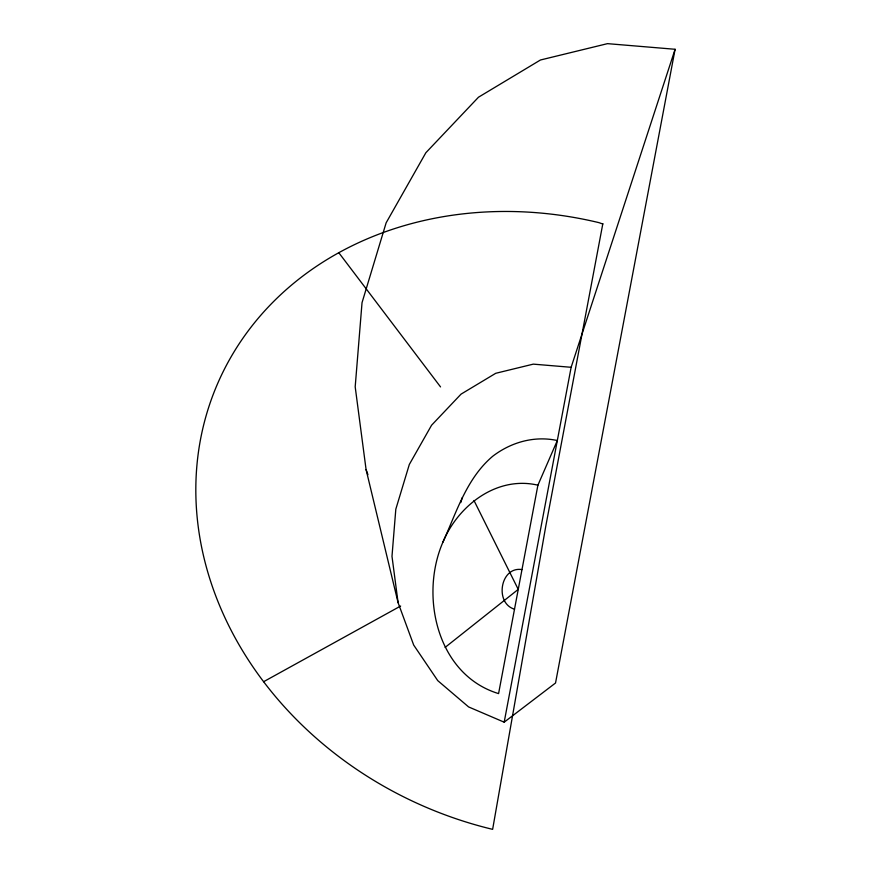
<?xml version="1.0" encoding="UTF-8"?>
<svg xmlns="http://www.w3.org/2000/svg" width="873" height="873" viewBox="0 0 873 873"><rect width="100%" height="100%" fill="white"/><g stroke="black" fill="none" stroke-linecap="round" stroke-linejoin="round"><path stroke-width="1.31" d="M537.91 485.181L498.581 693.599C437.242 674.949 419.476 596.237 442.873 542.253C456.557 512.156 466.542 478.415 492.667 456.295C511.043 442.185 534.429 435.562 557.323 440.527L537.91 485.181C496.781 475.523 458.052 505.543 442.873 542.253M504.179 722.178L571.138 367.293L675.091 49.281L607.499 43.65L540.442 59.997L478.491 97.209L425.86 152.742L386.139 222.822L362.033 302.669L355.191 386.837L366.082 469.598L398.088 602.676L413.693 645.071L437.755 680.634L468.615 706.934L504.179 722.178L555.534 683.002L675.091 49.281M602.85 223.619L545.811 525.993L492.634 829.35A357.755 305.681 23.5 0 1 199.884 442.862A357.755 305.681 23.5 0 1 598.976 222.648L602.774 224.023M460.78 502.608L462.286 497.599M445.11 647.406L518.246 589.384L473.984 500.502M263.602 681.715L400.652 606.026M571.138 367.293L533.283 364.139L495.733 373.295L461.042 394.138L431.568 425.238L409.317 464.48L395.818 509.188L391.988 556.33L398.088 602.676M521.978 569.589C500.24 566.097 494.347 603.319 514.513 609.19M338.8 252.712L440.538 386.914M366.082 469.598L367.937 474.65"/></g></svg>
